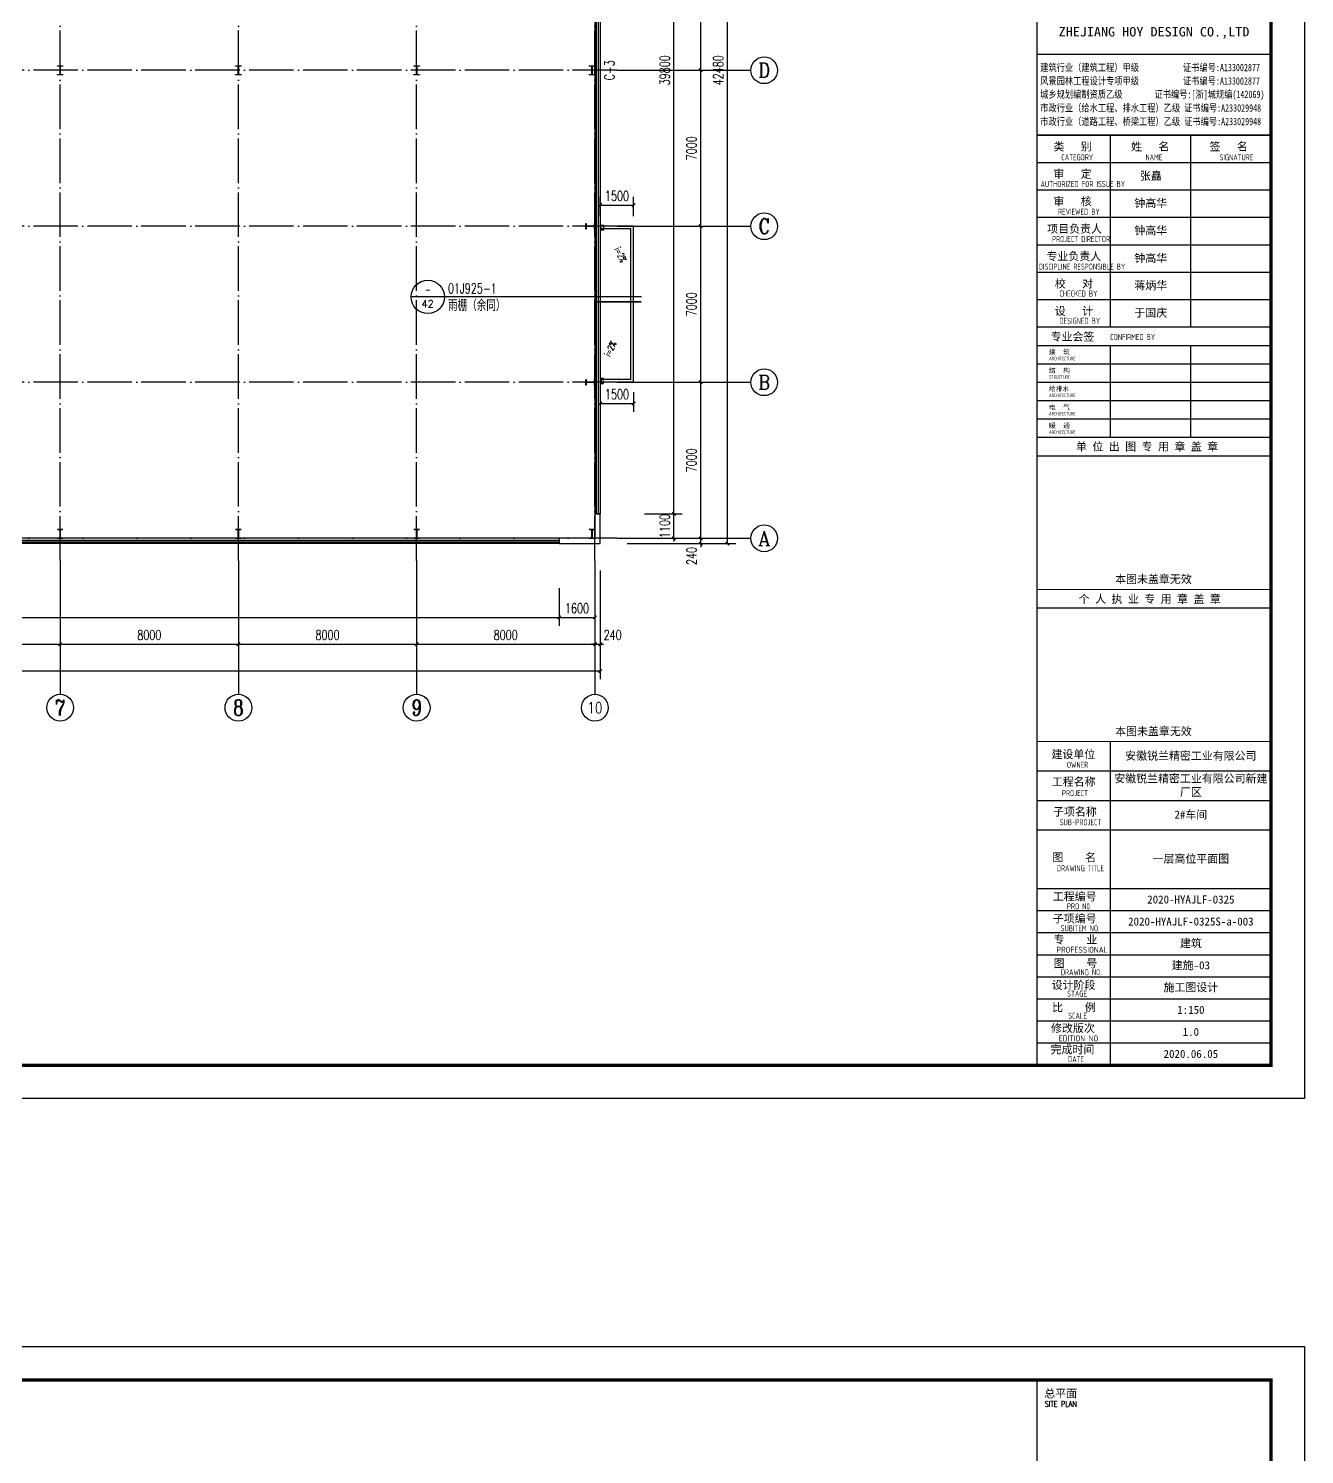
# Model space of a CAD drawing. Extents: x 170967 to 297117, y -33682 to 593582.
# Drawn here: x 239845 to 297117, y 294351 to 358327 of the extents above; entities that cross this region are included whole.
import ezdxf
from ezdxf.enums import TextEntityAlignment as Align

# ---------------------------------------------------------------- set-up
doc = ezdxf.new("R2010")
doc.units = 0
doc.header["$LTSCALE"] = 1000
doc.header["$MEASUREMENT"] = 0
doc.linetypes.add('DASH', pattern=[0.35, 0.25, -0.1])
doc.linetypes.add('DOTE', pattern=[2.42, 2, -0.2, 0.02, -0.2])
doc.layers.get('Defpoints').update_dxf_attribs({"color": 250})
for name, color, linetype in [('0 - 屋顶线', 150, 'Continuous'), ('0 - 梁柱', 3, 'Continuous'), ('0-建筑立面', 255, 'Continuous'), ('AXIS', 171, 'Continuous'), ('AXIS_TEXT', 7, 'Continuous'), ('DIM_IDEN', 150, 'Continuous'), ('DIM_SYMB', 171, 'Continuous'), ('DOTE', 14, 'DOTE'), ('LVTRY', 6, 'Continuous'), ('PUB_DIM', 171, 'Continuous'), ('PUB_TEXT', 7, 'Continuous'), ('PUB_TITLE', 171, 'Continuous'), ('TK', 4, 'Continuous'), ('WALL-PARAPET', 6, 'Continuous'), ('WINDOW', 140, 'Continuous'), ('WINDOW_TEXT', 7, 'Continuous')]:
    doc.layers.add(name, color=color, linetype=linetype)
doc.styles.add('-宋体', font='', dxfattribs={"width": 0.8})
doc.styles.add('_TCH_AXIS', font='COMPLEX', dxfattribs={"bigfont": 'GBCBIG'})
doc.styles.add('_TCH_DIM', font='SIMPLEX', dxfattribs={"bigfont": 'GBCBIG'})
doc.styles.add('_TCH_DIM_T3', font='SIMPLEX', dxfattribs={"width": 0.705882, "bigfont": 'GBCBIG'})
doc.styles.add('_TCH_LABEL', font='COMPLEX', dxfattribs={"bigfont": 'GBCBIG'})
doc.styles.add('_TCH_WINDOW', font='SIMPLEX', dxfattribs={"bigfont": 'GBCBIG'})
doc.styles.add('COMPLEX', font='COMPLEX')
doc.styles.add('ROMANS', font='romans__.ttf', dxfattribs={"width": 0.65, "height": 231.275})
doc.styles.add('TSSD_REIN', font='tssdeng.shx', dxfattribs={"width": 0.7, "bigfont": 'tssdchn.shx'})
doc.styles.add('图签宋体', font='', dxfattribs={"height": 300})
doc.styles.add('图签黑体', font='simhei.ttf', dxfattribs={"height": 550})
doc.styles.get('-宋体').set_extended_font_data('SimSun')
doc.styles.get('图签宋体').set_extended_font_data('NSimSun')
doc.dimstyles.new('_TCH_ARCH&&150', dxfattribs={"dimtxt": 446.25, "dimasz": 150, "dimexe": 375, "dimexo": 450, "dimgap": 189.375, "dimtad": 1, "dimdec": 0, "dimzin": 0, "dimdsep": 46, "dimtxsty": '_TCH_DIM_T3', "dimblk": 'ARCHTICK', "dimcen": 0.09, "dimclrt": 7, "dimazin": 2, "dimtfac": 1, "dimtdec": 0, "dimtix": 1, "dimtmove": 2, "dimatfit": 3, "dimfxl": 0, "dimtolj": 1, "dimtzin": 0, "dimarcsym": 0})

# ---------------------------------------------------------------- blocks, each defined once
blk = doc.blocks.new('A$C670E4FA6')
at = {"layer": '0 - 梁柱'}
h = blk.add_hatch(color=256, dxfattribs=at)
h.paths.add_polyline_path([(125, 0), (0, 0), (0, 12), (120, 12), (120, 200), (125, 200)])
h.paths.add_polyline_path([(250, 0), (125, 0), (125, 200), (130, 200), (130, 12), (250, 12)])
h.paths.add_polyline_path([(250, 388), (130, 388), (130, 200), (125, 200), (125, 400), (250, 400)])
h.paths.add_polyline_path([(125, 200), (120, 200), (120, 388), (0, 388), (0, 400), (125, 400)])
blk.add_lwpolyline([(0, 400), (0, 388), (120, 388), (120, 12), (0, 12), (0, 0), (250, 0), (250, 12), (130, 12), (130, 388), (250, 388), (250, 400)], close=True, dxfattribs=at)
blk = doc.blocks.new('GeYuanFrame_50082050', base_point=(20.09, 4.53))
at = {"layer": 'PUB_TITLE'}
for points in [[(803.09, 235.33), (803.09, 292.73)], [(827.09, 235.33), (827.09, 292.73)], [(803.09, 202.33), (803.09, 229.83)], [(827.09, 202.33), (827.09, 229.83)], [(803.09, 14.53), (803.09, 111.33)]]:
    blk.add_lwpolyline(points, dxfattribs=at)
at = {"layer": 'TK'}
for p, q in [((781.09, 316.93), (851.09, 316.93)), ((781.09, 284.53), (851.09, 284.53)), ((781.09, 276.33), (851.09, 276.33)), ((781.09, 268.13), (851.09, 268.13)), ((781.09, 259.93), (851.09, 259.93)), ((781.09, 251.73), (851.09, 251.73)), ((781.09, 243.53), (851.09, 243.53)), ((781.09, 235.33), (851.09, 235.33)), ((781.09, 235.33), (851.09, 235.33)), ((781.09, 102.53), (851.09, 102.53)), ((781.09, 93.73), (851.09, 93.73)), ((781.09, 84.93), (803.09, 84.93)), ((781.09, 84.93), (851.09, 84.93)), ((781.09, 67.37), (851.09, 67.37)), ((781.09, 67.33), (851.09, 67.33)), ((781.09, 60.77), (851.09, 60.77)), ((781.09, 54.17), (851.09, 54.17)), ((781.09, 47.57), (851.09, 47.57)), ((781.09, 40.97), (851.09, 40.97)), ((781.09, 34.37), (851.09, 34.37)), ((781.09, 27.77), (851.09, 27.77)), ((781.09, 21.17), (851.09, 21.17)), ((781.09, 14.53), (851.09, 14.53))]:
    blk.add_line(p, q, dxfattribs=at)
blk.add_lwpolyline([(20.09, 4.53), (20.09, 598.53), (861.09, 598.53), (861.09, 4.53)], close=True, dxfattribs=at)
at = {"layer": 'TK', "const_width": 1}
blk.add_lwpolyline([(45.09, 588.53), (851.09, 588.53), (851.09, 14.53), (45.09, 14.53)], close=True, dxfattribs=at)
at = {"layer": 'TK'}
for points, const_width in [([(781.09, 588.53), (781.09, 14.53)], 0.4), ([(781.09, 292.73), (851.09, 292.73)], 0.35), ([(781.09, 292.73), (851.09, 292.73)], 0.35), ([(781.09, 235.33), (851.09, 235.33)], 0.35), ([(781.09, 202.33), (851.09, 202.33)], 0.35), ([(781.09, 156.83), (851.09, 156.83)], 0.35), ([(781.09, 111.33), (851.09, 111.33)], 0.35), ([(781.09, 67.37), (851.09, 67.37)], 0.35)]:
    blk.add_lwpolyline(points, dxfattribs=dict(at, const_width=const_width))
for points in [[(781.09, 292.73), (851.09, 292.73)], [(781.09, 235.33), (851.09, 235.33)], [(781.09, 229.83), (851.09, 229.83)], [(781.09, 224.33), (851.09, 224.33)], [(781.09, 218.83), (851.09, 218.83)], [(781.09, 213.33), (851.09, 213.33)], [(781.09, 207.83), (851.09, 207.83)], [(781.09, 202.33), (851.09, 202.33)], [(781.09, 196.83), (851.09, 196.83)], [(781.09, 151.33), (851.09, 151.33)]]:
    blk.add_lwpolyline(points, dxfattribs=at)
at = {"layer": 'TK', "style": '图签黑体', "width": 1.11}
blk.add_text('ZHEJIANG HOY DESIGN CO.,LTD', height=2.8, dxfattribs=at).set_placement((816.06, 323.29), align=Align.MIDDLE)
at = {"layer": 'TK'}
for s, height, style, width, p in [('建筑行业（建筑工程）甲级           证书编号:A133002877', 2.2, '-宋体', 0.8, (782, 311.83)), ('风景园林工程设计专项甲级           证书编号:A133002877', 2.2, '-宋体', 0.8, (782, 307.81)), ('城乡规划编制资质乙级        证书编号:[浙]城规编(142069)', 2.2, '-宋体', 0.8, (782, 303.82)), ('市政行业（给水工程、排水工程）乙级 证书编号:A233029948', 2.2, '-宋体', 0.8, (782, 299.74)), ('市政行业（道路工程、桥梁工程）乙级 证书编号:A233029948', 2.2, '-宋体', 0.8, (782, 295.69)), ('CATEGORY', 1.8, 'TSSD_REIN', 0.7, (788.32, 285.17)), ('NAME', 1.8, 'TSSD_REIN', 0.7, (813.51, 285.17)), ('SIGNATURE', 1.8, 'TSSD_REIN', 0.7, (835.66, 285.17)), ('AUTHORIZED FOR ISSUE BY', 1.8, 'TSSD_REIN', 0.7, (782.12, 277.17)), ('REVIEWED BY', 1.8, 'TSSD_REIN', 0.7, (787.36, 268.91)), ('PROJECT DIRECTOR', 1.8, 'TSSD_REIN', 0.7, (785.55, 260.74)), ('DISCIPLINE RESPONSIBLE BY', 1.8, 'TSSD_REIN', 0.7, (781.57, 252.48)), ('CHECKED BY', 1.8, 'TSSD_REIN', 0.7, (787.75, 244.44)), ('DESIGNED BY', 1.8, 'TSSD_REIN', 0.7, (787.76, 236.27)), ('CONFIRMED BY', 1.8, 'TSSD_REIN', 0.7, (802.94, 231.42)), ('ARCHITECTURE', 1.08, 'TSSD_REIN', 0.7, (784.65, 225.34)), ('STRUCTURE', 1.08, 'TSSD_REIN', 0.7, (784.65, 219.84)), ('ARCHITECTURE', 1.08, 'TSSD_REIN', 0.7, (784.65, 214.34)), ('ARCHITECTURE', 1.08, 'TSSD_REIN', 0.7, (784.65, 208.84)), ('ARCHITECTURE', 1.08, 'TSSD_REIN', 0.7, (784.65, 203.34)), ('OWNER', 1.8, 'TSSD_REIN', 0.7, (789.98, 103.48)), ('PROJECT', 1.8, 'TSSD_REIN', 0.7, (788.52, 95.02)), ('SUB-PROJECT', 1.8, 'TSSD_REIN', 0.7, (787.86, 86.3)), ('DRAWING TITLE', 1.8, 'TSSD_REIN', 0.7, (786.97, 72.53)), ('PRO N0.', 1.8, 'TSSD_REIN', 0.7, (790.01, 61.15)), ('SUBITEM NO.', 1.8, 'TSSD_REIN', 0.7, (788.15, 54.58)), ('PROFESSIONAL', 1.8, 'TSSD_REIN', 0.8, (786.88, 48.15)), ('DRAWING NO.', 1.8, 'TSSD_REIN', 0.7, (788.19, 41.45)), ('STAGE', 1.8, 'TSSD_REIN', 0.7, (790.09, 35.03)), ('SCALE', 1.8, 'TSSD_REIN', 0.7, (790.38, 28.42)), ('EDITION NO.', 1.8, 'TSSD_REIN', 0.8, (787.53, 21.64)), ('DATE', 1.8, 'TSSD_REIN', 0.7, (790.33, 15.45))]:
    blk.add_text(s, height=height, dxfattribs=dict(at, style=style, width=width)).set_placement(p)
at = {"layer": 'TK', "style": '图签宋体'}
for s, height, p in [('类   别', 2.4, (785.97, 288.09)), ('姓   名', 2.4, (809.2, 288.09)), ('签   名', 2.4, (832.68, 288.09)), ('审   定', 2.4, (785.97, 279.89)), ('审   核', 2.4, (785.97, 271.69)), ('项目负责人', 2.4, (784.13, 263.49)), ('专业负责人', 2.4, (783.89, 255.29)), ('校   对', 2.4, (786.38, 247.09)), ('设   计', 2.4, (786.36, 238.89)), ('专业会签', 2.4, (785.12, 231.24)), ('建  筑', 1.44, (784.61, 227.11)), ('结  构', 1.44, (784.61, 221.61)), ('给排水', 1.44, (784.61, 216.11)), ('电  气', 1.44, (784.61, 210.61)), ('暖  通', 1.44, (784.61, 205.11)), ('单 位 出 图 专 用 章 盖 章', 2.4, (792.72, 198.35)), ('本图未盖章无效', 2.4, (804.43, 158.7)), ('个 人 执 业 专 用 章 盖 章', 2.4, (793.52, 152.77)), ('本图未盖章无效', 2.4, (804.43, 113.2)), ('建设单位', 2.4, (785.39, 106.33)), ('工程名称', 2.4, (785.47, 98.12)), ('子项名称', 2.4, (785.85, 89.14)), ('图    名', 2.4, (785.63, 75.5)), ('工程编号', 2.4, (785.77, 63.77)), ('子项编号', 2.4, (785.77, 57.19)), ('专    业', 2.4, (786.01, 50.88)), ('图    号', 2.4, (786.02, 43.77)), ('设计阶段', 2.4, (785.45, 37.32)), ('比    例', 2.4, (785.59, 30.63)), ('修改版次', 2.4, (785.24, 24.41)), ('完成时间', 2.4, (785.11, 18.02))]:
    blk.add_text(s, height=height, dxfattribs=at).set_placement(p)
at = {"layer": 'TK', "char_height": 2.4, "attachment_point": 5, "style": '图签宋体'}
for s, insert, width in [('张矗', (815.09, 280.4), 24), ('钟高华', (815.09, 272.23), 24), ('钟高华', (815.09, 264.03), 24), ('钟高华', (815.09, 255.76), 24), ('蒋炳华', (815.09, 247.63), 24), ('于国庆', (815.09, 239.43), 24), ('安徽锐兰精密工业有限公司', (827.09, 106.93), 48), ('安徽锐兰精密工业有限公司新建厂区', (827.09, 98.13), 48), ('2#车间', (827.09, 89.33), 48), ('一层高位平面图', (827.09, 76.13), 48), ('2020-HYAJLF-0325', (827.09, 64.07), 48), ('2020-HYAJLF-0325S-a-003', (827.09, 57.47), 48), ('建筑', (827.09, 50.87), 48), ('建施-03', (827.09, 44.27), 48), ('施工图设计', (827.09, 37.67), 48), ('1:150', (827.09, 31.07), 48), ('1.0', (827.09, 24.47), 48), ('2020.06.05', (827.09, 17.88), 48)]:
    blk.add_mtext(s, dxfattribs=dict(at, insert=insert, width=width))
blk = doc.blocks.new('GeYuanFrame_12877651', base_point=(20.09, 4.53))
at = {"layer": 'TK'}
blk.add_lwpolyline([(20.09, 4.53), (20.09, 598.53), (861.09, 598.53), (861.09, 4.53)], close=True, dxfattribs=at)
at = {"layer": 'TK', "const_width": 1}
blk.add_lwpolyline([(45.09, 588.53), (851.09, 588.53), (851.09, 14.53), (45.09, 14.53)], close=True, dxfattribs=at)
at = {"layer": 'TK', "const_width": 0.4}
blk.add_lwpolyline([(781.09, 588.53), (781.09, 14.53)], dxfattribs=at)
at = {"layer": 'TK', "style": '图签宋体'}
blk.add_text('总平面', height=2.4, dxfattribs=at).set_placement((783.23, 583.28))
at = {"layer": 'TK', "style": 'ROMANS', "width": 0.76}
blk.add_text('SITE PLAN', height=1.697, dxfattribs=at).set_placement((783.35, 580.49))
blk = doc.blocks.new('$TCHSYS$WIN2D')
for p, q in [((-0.5, 0.5), (0.5, 0.5)), ((-0.5, 0.5), (-0.5, -0.5)), ((0.5, 0.5), (0.5, -0.5)), ((0.5, 0.16667), (-0.5, 0.16667)), ((0.5, -0.16667), (-0.5, -0.16667)), ((-0.5, -0.5), (0.5, -0.5))]:
    blk.add_line(p, q)
blk = doc.blocks.new('_AXISO')
blk.add_circle((0, 0), 0.5)
at = {"layer": 'AXIS_TEXT', "style": 'COMPLEX', "width": 1.041667}
blk.add_attdef('A', text='', height=0.56, dxfattribs=at).set_placement((-0.25, -0.28), (0.25, -0.28), align=Align.FIT)
blk = doc.blocks.new('_ArchTick')
at = {"color": 0, "linetype": 'ByBlock', "const_width": 0.4}
blk.add_lwpolyline([(-0.5, -0.5), (0.5, 0.5)], dxfattribs=at)
blk = doc.blocks.new('*D237')
at = {"layer": 'AXIS', "color": 0, "lineweight": -2}
for p, q in [((193026, 334005), (193026, 329130)), ((265506, 334005), (265506, 329130)), ((193026, 329505), (265506, 329505))]:
    blk.add_line(p, q, dxfattribs=at)
at = {"layer": 'Defpoints', "color": 0}
for p in [(193026, 334455), (265506, 334455), (265506, 329505)]:
    blk.add_point(p, dxfattribs=at)
at = {"layer": 'AXIS', "color": 0, "lineweight": -2, "xscale": 150, "yscale": 150, "zscale": 150, "rotation": 180}
blk.add_blockref('_ArchTick', (193026, 329505), dxfattribs=at)
at = {"layer": 'AXIS', "color": 0, "lineweight": -2, "xscale": 150, "yscale": 150, "zscale": 150}
blk.add_blockref('_ArchTick', (265506, 329505), dxfattribs=at)
at = {"layer": 'AXIS', "color": 7, "insert": (229266, 329918), "char_height": 446.2, "attachment_point": 5, "style": '_TCH_DIM_T3'}
blk.add_mtext('\\A1;72480', dxfattribs=at)
blk = doc.blocks.new('*D244')
at = {"layer": 'AXIS', "color": 0, "lineweight": -2}
for p, q in [((233266, 334005), (233266, 330330)), ((241266, 334005), (241266, 330330)), ((233266, 330705), (241266, 330705))]:
    blk.add_line(p, q, dxfattribs=at)
at = {"layer": 'Defpoints', "color": 0}
for p in [(233266, 334455), (241266, 334455), (241266, 330705)]:
    blk.add_point(p, dxfattribs=at)
at = {"layer": 'AXIS', "color": 0, "lineweight": -2, "xscale": 150, "yscale": 150, "zscale": 150, "rotation": 180}
blk.add_blockref('_ArchTick', (233266, 330705), dxfattribs=at)
at = {"layer": 'AXIS', "color": 0, "lineweight": -2, "xscale": 150, "yscale": 150, "zscale": 150}
blk.add_blockref('_ArchTick', (241266, 330705), dxfattribs=at)
at = {"layer": 'AXIS', "color": 7, "insert": (237266, 331118), "char_height": 446.2, "attachment_point": 5, "style": '_TCH_DIM_T3'}
blk.add_mtext('\\A1;8000', dxfattribs=at)
blk = doc.blocks.new('*D245')
at = {"layer": 'AXIS', "color": 0, "lineweight": -2}
for p, q in [((241266, 334005), (241266, 330330)), ((249266, 334005), (249266, 330330)), ((241266, 330705), (249266, 330705))]:
    blk.add_line(p, q, dxfattribs=at)
at = {"layer": 'Defpoints', "color": 0}
for p in [(241266, 334455), (249266, 334455), (249266, 330705)]:
    blk.add_point(p, dxfattribs=at)
at = {"layer": 'AXIS', "color": 0, "lineweight": -2, "xscale": 150, "yscale": 150, "zscale": 150, "rotation": 180}
blk.add_blockref('_ArchTick', (241266, 330705), dxfattribs=at)
at = {"layer": 'AXIS', "color": 0, "lineweight": -2, "xscale": 150, "yscale": 150, "zscale": 150}
blk.add_blockref('_ArchTick', (249266, 330705), dxfattribs=at)
at = {"layer": 'AXIS', "color": 7, "insert": (245266, 331118), "char_height": 446.2, "attachment_point": 5, "style": '_TCH_DIM_T3'}
blk.add_mtext('\\A1;8000', dxfattribs=at)
blk = doc.blocks.new('*D246')
at = {"layer": 'AXIS', "color": 0, "lineweight": -2}
for p, q in [((249266, 334005), (249266, 330330)), ((257266, 334005), (257266, 330330)), ((249266, 330705), (257266, 330705))]:
    blk.add_line(p, q, dxfattribs=at)
at = {"layer": 'Defpoints', "color": 0}
for p in [(249266, 334455), (257266, 334455), (257266, 330705)]:
    blk.add_point(p, dxfattribs=at)
at = {"layer": 'AXIS', "color": 0, "lineweight": -2, "xscale": 150, "yscale": 150, "zscale": 150, "rotation": 180}
blk.add_blockref('_ArchTick', (249266, 330705), dxfattribs=at)
at = {"layer": 'AXIS', "color": 0, "lineweight": -2, "xscale": 150, "yscale": 150, "zscale": 150}
blk.add_blockref('_ArchTick', (257266, 330705), dxfattribs=at)
at = {"layer": 'AXIS', "color": 7, "insert": (253266, 331118), "char_height": 446.2, "attachment_point": 5, "style": '_TCH_DIM_T3'}
blk.add_mtext('\\A1;8000', dxfattribs=at)
blk = doc.blocks.new('*D247')
at = {"layer": 'AXIS', "color": 0, "lineweight": -2}
for p, q in [((257266, 334005), (257266, 330330)), ((265266, 334005), (265266, 330330)), ((257266, 330705), (265266, 330705))]:
    blk.add_line(p, q, dxfattribs=at)
at = {"layer": 'Defpoints', "color": 0}
for p in [(257266, 334455), (265266, 334455), (265266, 330705)]:
    blk.add_point(p, dxfattribs=at)
at = {"layer": 'AXIS', "color": 0, "lineweight": -2, "xscale": 150, "yscale": 150, "zscale": 150, "rotation": 180}
blk.add_blockref('_ArchTick', (257266, 330705), dxfattribs=at)
at = {"layer": 'AXIS', "color": 0, "lineweight": -2, "xscale": 150, "yscale": 150, "zscale": 150}
blk.add_blockref('_ArchTick', (265266, 330705), dxfattribs=at)
at = {"layer": 'AXIS', "color": 7, "insert": (261266, 331118), "char_height": 446.2, "attachment_point": 5, "style": '_TCH_DIM_T3'}
blk.add_mtext('\\A1;8000', dxfattribs=at)
blk = doc.blocks.new('*D248')
at = {"layer": 'AXIS', "color": 0, "lineweight": -2}
for p, q in [((265266, 334005), (265266, 330330)), ((265506, 334005), (265506, 330330)), ((265266, 330705), (265116, 330705)), ((265266, 330705), (265506, 330705)), ((265506, 330705), (265656, 330705))]:
    blk.add_line(p, q, dxfattribs=at)
at = {"layer": 'Defpoints', "color": 0}
for p in [(265266, 334455), (265506, 334455), (265506, 330705)]:
    blk.add_point(p, dxfattribs=at)
at = {"layer": 'AXIS', "color": 0, "lineweight": -2, "xscale": 150, "yscale": 150, "zscale": 150}
blk.add_blockref('_ArchTick', (265266, 330705), dxfattribs=at)
at = {"layer": 'AXIS', "color": 0, "lineweight": -2, "xscale": 150, "yscale": 150, "zscale": 150, "rotation": 180}
blk.add_blockref('_ArchTick', (265506, 330705), dxfattribs=at)
at = {"layer": 'AXIS', "color": 7, "insert": (266061, 331118), "char_height": 446.2, "attachment_point": 5, "style": '_TCH_DIM_T3'}
blk.add_mtext('\\A1;240', dxfattribs=at)
blk = doc.blocks.new('*D271')
at = {"layer": 'AXIS', "color": 0, "lineweight": -2}
for p, q in [((266716, 377695), (271591, 377695)), ((271216, 335215), (271216, 377695)), ((266716, 335215), (271591, 335215))]:
    blk.add_line(p, q, dxfattribs=at)
at = {"layer": 'Defpoints', "color": 0}
for p in [(266266, 377695), (271216, 377695), (266266, 335215)]:
    blk.add_point(p, dxfattribs=at)
at = {"layer": 'AXIS', "color": 0, "lineweight": -2, "xscale": 150, "yscale": 150, "zscale": 150}
for p, rotation in [((271216, 377695), 90), ((271216, 335215), 270)]:
    blk.add_blockref('_ArchTick', p, dxfattribs=dict(at, rotation=rotation))
at = {"layer": 'AXIS', "color": 7, "insert": (270803, 356455), "char_height": 446.2, "attachment_point": 5, "rotation": 90, "style": '_TCH_DIM_T3'}
blk.add_mtext('\\A1;42480', dxfattribs=at)
blk = doc.blocks.new('*D272')
at = {"layer": 'AXIS', "color": 0, "lineweight": -2}
for p, q in [((266716, 335455), (270391, 335455)), ((270016, 335455), (270016, 335605)), ((270016, 335215), (270016, 335455)), ((266716, 335215), (270391, 335215)), ((270016, 335215), (270016, 335065))]:
    blk.add_line(p, q, dxfattribs=at)
at = {"layer": 'Defpoints', "color": 0}
for p in [(266266, 335455), (270016, 335455), (266266, 335215)]:
    blk.add_point(p, dxfattribs=at)
at = {"layer": 'AXIS', "color": 0, "lineweight": -2, "xscale": 150, "yscale": 150, "zscale": 150}
for p, rotation in [((270016, 335455), 270), ((270016, 335215), 90)]:
    blk.add_blockref('_ArchTick', p, dxfattribs=dict(at, rotation=rotation))
at = {"layer": 'AXIS', "color": 7, "insert": (269603, 334660), "char_height": 446.2, "attachment_point": 5, "rotation": 90, "style": '_TCH_DIM_T3'}
blk.add_mtext('\\A1;240', dxfattribs=at)
blk = doc.blocks.new('*D273')
at = {"layer": 'AXIS', "color": 0, "lineweight": -2}
for p, q in [((266716, 342455), (270391, 342455)), ((270016, 335455), (270016, 342455)), ((266716, 335455), (270391, 335455))]:
    blk.add_line(p, q, dxfattribs=at)
at = {"layer": 'Defpoints', "color": 0}
for p in [(266266, 342455), (270016, 342455), (266266, 335455)]:
    blk.add_point(p, dxfattribs=at)
at = {"layer": 'AXIS', "color": 0, "lineweight": -2, "xscale": 150, "yscale": 150, "zscale": 150}
for p, rotation in [((270016, 342455), 90), ((270016, 335455), 270)]:
    blk.add_blockref('_ArchTick', p, dxfattribs=dict(at, rotation=rotation))
at = {"layer": 'AXIS', "color": 7, "insert": (269603, 338955), "char_height": 446.2, "attachment_point": 5, "rotation": 90, "style": '_TCH_DIM_T3'}
blk.add_mtext('\\A1;7000', dxfattribs=at)
blk = doc.blocks.new('*D274')
at = {"layer": 'AXIS', "color": 0, "lineweight": -2}
for p, q in [((266716, 349455), (270391, 349455)), ((270016, 342455), (270016, 349455)), ((266716, 342455), (270391, 342455))]:
    blk.add_line(p, q, dxfattribs=at)
at = {"layer": 'Defpoints', "color": 0}
for p in [(266266, 349455), (270016, 349455), (266266, 342455)]:
    blk.add_point(p, dxfattribs=at)
at = {"layer": 'AXIS', "color": 0, "lineweight": -2, "xscale": 150, "yscale": 150, "zscale": 150}
for p, rotation in [((270016, 349455), 90), ((270016, 342455), 270)]:
    blk.add_blockref('_ArchTick', p, dxfattribs=dict(at, rotation=rotation))
at = {"layer": 'AXIS', "color": 7, "insert": (269603, 345955), "char_height": 446.2, "attachment_point": 5, "rotation": 90, "style": '_TCH_DIM_T3'}
blk.add_mtext('\\A1;7000', dxfattribs=at)
blk = doc.blocks.new('*D275')
at = {"layer": 'AXIS', "color": 0, "lineweight": -2}
for p, q in [((266716, 356455), (270391, 356455)), ((270016, 349455), (270016, 356455)), ((266716, 349455), (270391, 349455))]:
    blk.add_line(p, q, dxfattribs=at)
at = {"layer": 'Defpoints', "color": 0}
for p in [(266266, 356455), (270016, 356455), (266266, 349455)]:
    blk.add_point(p, dxfattribs=at)
at = {"layer": 'AXIS', "color": 0, "lineweight": -2, "xscale": 150, "yscale": 150, "zscale": 150}
for p, rotation in [((270016, 356455), 90), ((270016, 349455), 270)]:
    blk.add_blockref('_ArchTick', p, dxfattribs=dict(at, rotation=rotation))
at = {"layer": 'AXIS', "color": 7, "insert": (269603, 352955), "char_height": 446.2, "attachment_point": 5, "rotation": 90, "style": '_TCH_DIM_T3'}
blk.add_mtext('\\A1;7000', dxfattribs=at)
blk = doc.blocks.new('*D276')
at = {"layer": 'AXIS', "color": 0, "lineweight": -2}
for p, q in [((266716, 363455), (270391, 363455)), ((270016, 356455), (270016, 363455)), ((266716, 356455), (270391, 356455))]:
    blk.add_line(p, q, dxfattribs=at)
at = {"layer": 'Defpoints', "color": 0}
for p in [(266266, 363455), (270016, 363455), (266266, 356455)]:
    blk.add_point(p, dxfattribs=at)
at = {"layer": 'AXIS', "color": 0, "lineweight": -2, "xscale": 150, "yscale": 150, "zscale": 150}
for p, rotation in [((270016, 363455), 90), ((270016, 356455), 270)]:
    blk.add_blockref('_ArchTick', p, dxfattribs=dict(at, rotation=rotation))
at = {"layer": 'AXIS', "color": 7, "insert": (269603, 359955), "char_height": 446.2, "attachment_point": 5, "rotation": 90, "style": '_TCH_DIM_T3'}
blk.add_mtext('\\A1;7000', dxfattribs=at)
blk = doc.blocks.new('*D280')
at = {"layer": 'Defpoints', "color": 0}
for p in [(263666, 333675), (265266, 333675), (265266, 331905)]:
    blk.add_point(p, dxfattribs=at)
at = {"layer": 'PUB_DIM', "color": 0, "lineweight": -2}
for p, q in [((263666, 333225), (263666, 331530)), ((265266, 333225), (265266, 331530)), ((263666, 331905), (265266, 331905))]:
    blk.add_line(p, q, dxfattribs=at)
at = {"layer": 'PUB_DIM', "color": 0, "lineweight": -2, "xscale": 150, "yscale": 150, "zscale": 150, "rotation": 180}
blk.add_blockref('_ArchTick', (263666, 331905), dxfattribs=at)
at = {"layer": 'PUB_DIM', "color": 0, "lineweight": -2, "xscale": 150, "yscale": 150, "zscale": 150}
blk.add_blockref('_ArchTick', (265266, 331905), dxfattribs=at)
at = {"layer": 'PUB_DIM', "color": 7, "insert": (264466, 332318), "char_height": 446.2, "attachment_point": 5, "style": '_TCH_DIM_T3'}
blk.add_mtext('\\A1;1600', dxfattribs=at)
blk = doc.blocks.new('*D281')
at = {"layer": 'Defpoints', "color": 0}
for p in [(194866, 333675), (263666, 333675), (263666, 331905)]:
    blk.add_point(p, dxfattribs=at)
at = {"layer": 'PUB_DIM', "color": 0, "lineweight": -2}
for p, q in [((194866, 333225), (194866, 331530)), ((263666, 333225), (263666, 331530)), ((194866, 331905), (263666, 331905))]:
    blk.add_line(p, q, dxfattribs=at)
at = {"layer": 'PUB_DIM', "color": 0, "lineweight": -2, "xscale": 150, "yscale": 150, "zscale": 150, "rotation": 180}
blk.add_blockref('_ArchTick', (194866, 331905), dxfattribs=at)
at = {"layer": 'PUB_DIM', "color": 0, "lineweight": -2, "xscale": 150, "yscale": 150, "zscale": 150}
blk.add_blockref('_ArchTick', (263666, 331905), dxfattribs=at)
at = {"layer": 'PUB_DIM', "color": 7, "insert": (229266, 332318), "char_height": 446.2, "attachment_point": 5, "style": '_TCH_DIM_T3'}
blk.add_mtext('\\A1;68800', dxfattribs=at)
blk = doc.blocks.new('*D284')
at = {"layer": 'Defpoints', "color": 0}
for p in [(267046, 376355), (268816, 376355), (267046, 336555)]:
    blk.add_point(p, dxfattribs=at)
at = {"layer": 'PUB_DIM', "color": 0, "lineweight": -2}
for p, q in [((267496, 376355), (269191, 376355)), ((268816, 336555), (268816, 376355)), ((267496, 336555), (269191, 336555))]:
    blk.add_line(p, q, dxfattribs=at)
at = {"layer": 'PUB_DIM', "color": 0, "lineweight": -2, "xscale": 150, "yscale": 150, "zscale": 150}
for p, rotation in [((268816, 376355), 90), ((268816, 336555), 270)]:
    blk.add_blockref('_ArchTick', p, dxfattribs=dict(at, rotation=rotation))
at = {"layer": 'PUB_DIM', "color": 7, "insert": (268403, 356455), "char_height": 446.2, "attachment_point": 5, "rotation": 90, "style": '_TCH_DIM_T3'}
blk.add_mtext('\\A1;39800', dxfattribs=at)
blk = doc.blocks.new('*D285')
at = {"layer": 'Defpoints', "color": 0}
for p in [(267046, 336555), (268816, 336555), (267046, 335455)]:
    blk.add_point(p, dxfattribs=at)
at = {"layer": 'PUB_DIM', "color": 0, "lineweight": -2}
for p, q in [((267496, 336555), (269191, 336555)), ((268816, 336555), (268816, 336705)), ((268816, 335455), (268816, 336555)), ((267496, 335455), (269191, 335455)), ((268816, 335455), (268816, 335305))]:
    blk.add_line(p, q, dxfattribs=at)
at = {"layer": 'PUB_DIM', "color": 0, "lineweight": -2, "xscale": 150, "yscale": 150, "zscale": 150}
for p, rotation in [((268816, 336555), 270), ((268816, 335455), 90)]:
    blk.add_blockref('_ArchTick', p, dxfattribs=dict(at, rotation=rotation))
at = {"layer": 'PUB_DIM', "color": 7, "insert": (268403, 336005), "char_height": 446.2, "attachment_point": 5, "rotation": 90, "style": '_TCH_DIM_T3'}
blk.add_mtext('\\A1;1100', dxfattribs=at)
blk = doc.blocks.new('*D293')
at = {"layer": 'Defpoints', "color": 0}
for p in [(265506, 342455), (267006, 342455), (267006, 341505)]:
    blk.add_point(p, dxfattribs=at)
at = {"layer": 'PUB_DIM', "color": 0, "lineweight": -2}
for p, q in [((265506, 342005), (265506, 341130)), ((267006, 342005), (267006, 341130)), ((265506, 341505), (267006, 341505))]:
    blk.add_line(p, q, dxfattribs=at)
at = {"layer": 'PUB_DIM', "color": 0, "lineweight": -2, "xscale": 150, "yscale": 150, "zscale": 150, "rotation": 180}
blk.add_blockref('_ArchTick', (265506, 341505), dxfattribs=at)
at = {"layer": 'PUB_DIM', "color": 0, "lineweight": -2, "xscale": 150, "yscale": 150, "zscale": 150}
blk.add_blockref('_ArchTick', (267006, 341505), dxfattribs=at)
at = {"layer": 'PUB_DIM', "color": 7, "insert": (266256, 341918), "char_height": 446.2, "attachment_point": 5, "style": '_TCH_DIM_T3'}
blk.add_mtext('\\A1;1500', dxfattribs=at)
blk = doc.blocks.new('*D294')
at = {"layer": 'Defpoints', "color": 0}
for p in [(267006, 350405), (265506, 349455), (267006, 349455)]:
    blk.add_point(p, dxfattribs=at)
at = {"layer": 'PUB_DIM', "color": 0, "lineweight": -2}
for p, q in [((265506, 349905), (265506, 350780)), ((267006, 349905), (267006, 350780)), ((265506, 350405), (267006, 350405))]:
    blk.add_line(p, q, dxfattribs=at)
at = {"layer": 'PUB_DIM', "color": 0, "lineweight": -2, "xscale": 150, "yscale": 150, "zscale": 150, "rotation": 180}
blk.add_blockref('_ArchTick', (265506, 350405), dxfattribs=at)
at = {"layer": 'PUB_DIM', "color": 0, "lineweight": -2, "xscale": 150, "yscale": 150, "zscale": 150}
blk.add_blockref('_ArchTick', (267006, 350405), dxfattribs=at)
at = {"layer": 'PUB_DIM', "color": 7, "insert": (266256, 350818), "char_height": 446.2, "attachment_point": 5, "style": '_TCH_DIM_T3'}
blk.add_mtext('\\A1;1500', dxfattribs=at)

msp = doc.modelspace()

# ---------------------------------------------------------------- linework, layer by layer
at = {"layer": '0 - 屋顶线'}
for p, q in [((267005.9, 349455.4), (265505.9, 349455.4)), ((266885.9, 349335.4), (265505.9, 349335.4)), ((266885.9, 342575.4), (266885.9, 349335.4)), ((267005.9, 342455.4), (267005.9, 349455.4)), ((266885.9, 342575.4), (265505.9, 342575.4)), ((267005.9, 342455.4), (265505.9, 342455.4))]:
    msp.add_line(p, q, dxfattribs=at)
at = {"layer": 'AXIS'}
for p, q in [((266265.9, 356455.4), (272265.9, 356455.4)), ((266265.9, 349455.4), (272265.9, 349455.4)), ((266265.9, 342455.4), (272265.9, 342455.4)), ((266265.9, 335455.4), (272265.9, 335455.4)), ((241265.9, 334455.4), (241265.9, 328455.4)), ((249265.9, 334455.4), (249265.9, 328455.4)), ((257265.9, 334455.4), (257265.9, 328455.4)), ((265265.9, 334455.4), (265265.9, 328455.4))]:
    msp.add_line(p, q, dxfattribs=at)
at = {"layer": 'DIM_IDEN'}
for p, q in [((258513.9, 346286.4), (257013.9, 346286.4)), ((261137.3, 346286.4), (258513.9, 346286.4)), ((267351.6, 346286.4), (261137.3, 346286.4))]:
    msp.add_line(p, q, dxfattribs=at)
at = {"layer": 'DIM_IDEN', "const_width": 75}
msp.add_lwpolyline([(267351.6, 346061.4), (265225.1, 346061.4)], dxfattribs=at)
at = {"layer": 'DIM_IDEN'}
msp.add_circle((257763.9, 346286.4), 750, dxfattribs=at)
at = {"layer": 'DIM_SYMB'}
for points in [[(266565.8, 347299.6, 0, 0, 0), (265954.9, 348556.3, 80, 0, 0), (265823.7, 348826.1, 0, 0, 0)], [(266565.8, 344620.4, 0, 0, 0), (265954.9, 343363.7, 80, 0, 0), (265823.7, 343093.9, 0, 0, 0)]]:
    msp.add_lwpolyline(points, format="xyseb", dxfattribs=at)
at = {"layer": 'DOTE'}
for p, q in [((241265.9, 334455.4), (241265.9, 378455.4)), ((249265.9, 334455.4), (249265.9, 378455.4)), ((257265.9, 334455.4), (257265.9, 378455.4)), ((265265.9, 334455.4), (265265.9, 378455.4)), ((266265.9, 356455.4), (192265.9, 356455.4)), ((266265.9, 349455.4), (192265.9, 349455.4)), ((266265.9, 342455.4), (192265.9, 342455.4)), ((266265.9, 335455.4), (192265.9, 335455.4))]:
    msp.add_line(p, q, dxfattribs=at)
at = {"layer": 'LVTRY', "linetype": 'DASH', "ltscale": 0.5}
for points in [[(265555.9, 349285.4), (265555.9, 349505.4), (265655.9, 349505.4), (265655.9, 349285.4)], [(265555.9, 342625.2), (265555.9, 342405.2), (265655.9, 342405.2), (265655.9, 342625.2)]]:
    msp.add_lwpolyline(points, close=True, dxfattribs=at)
at = {"layer": 'WALL-PARAPET'}
for p, q in [((265505.9, 336555.4), (265265.9, 336555.4)), ((265265.9, 336555.4), (265265.9, 335455.4)), ((265505.9, 335215.4), (265505.9, 336555.4)), ((265265.9, 335455.4), (263665.9, 335455.4)), ((263665.9, 335455.4), (263665.9, 335215.4)), ((263665.9, 335215.4), (265505.9, 335215.4))]:
    msp.add_line(p, q, dxfattribs=at)

# ---------------------------------------------------------------- block references
at = {"layer": '0 - 梁柱', "xscale": -1}
for p in [(241390.9, 356255.4), (249390.9, 356255.4), (257390.9, 356255.4), (265265.9, 356255.4), (241390.9, 335455.4), (249390.9, 335455.4), (257390.9, 335455.4), (265265.9, 335455.4)]:
    msp.add_blockref('A$C670E4FA6', p, dxfattribs=at)
at = {"layer": '0 - 梁柱', "xscale": -1, "rotation": 90}
for p in [(265265.9, 349580.4), (265265.9, 342580.4)]:
    msp.add_blockref('A$C670E4FA6', p, dxfattribs=at)
at = {"layer": '0-建筑立面', "xscale": 150, "yscale": 150, "zscale": 150}
for name, p in [('GeYuanFrame_50082050', (170967.1, 310316.7)), ('GeYuanFrame_12877651', (170967.1, 210095.1))]:
    msp.add_blockref(name, p, dxfattribs=at)
at = {"layer": 'AXIS'}
ref = msp.add_blockref('_AXISO', (272865.9, 356455.4), dxfattribs=dict(at, xscale=1200, yscale=1200, zscale=1200))
ref.add_attrib('A', 'D', dxfattribs={"layer": 'AXIS_TEXT', "height": 652.9, "style": '_TCH_AXIS'}).set_placement((272601.7, 356129), (273130.2, 356129), align=Align.FIT)
ref = msp.add_blockref('_AXISO', (272865.9, 349455.4), dxfattribs=dict(at, xscale=1200, yscale=1200, zscale=1200))
ref.add_attrib('A', 'C', dxfattribs={"layer": 'AXIS_TEXT', "height": 683.5, "style": '_TCH_AXIS'}).set_placement((272621.8, 349113.6), (273110, 349113.6), align=Align.FIT)
ref = msp.add_blockref('_AXISO', (272865.9, 342455.4), dxfattribs=dict(at, xscale=1200, yscale=1200, zscale=1200))
ref.add_attrib('A', 'B', dxfattribs={"layer": 'AXIS_TEXT', "height": 652.9, "style": '_TCH_AXIS'}).set_placement((272601.7, 342129), (273130.2, 342129), align=Align.FIT)
ref = msp.add_blockref('_AXISO', (272865.9, 335455.4), dxfattribs=dict(at, xscale=1200, yscale=1200, zscale=1200))
ref.add_attrib('A', 'A', dxfattribs={"layer": 'AXIS_TEXT', "height": 637.8, "style": '_TCH_AXIS'}).set_placement((272592.6, 335136.5), (273139.3, 335136.5), align=Align.FIT)
ref = msp.add_blockref('_AXISO', (241265.9, 327855.4), dxfattribs=dict(at, xscale=1200, yscale=1200, zscale=1200))
ref.add_attrib('A', '7', dxfattribs={"layer": 'AXIS_TEXT', "height": 698.9, "style": '_TCH_AXIS'}).set_placement((241032.9, 327505.9), (241498.9, 327505.9), align=Align.FIT)
ref = msp.add_blockref('_AXISO', (249265.9, 327855.4), dxfattribs=dict(at, xscale=1200, yscale=1200, zscale=1200))
ref.add_attrib('A', '8', dxfattribs={"layer": 'AXIS_TEXT', "height": 698.9, "style": '_TCH_AXIS'}).set_placement((249032.9, 327505.9), (249498.9, 327505.9), align=Align.FIT)
ref = msp.add_blockref('_AXISO', (257265.9, 327855.4), dxfattribs=dict(at, xscale=1200, yscale=1200, zscale=1200))
ref.add_attrib('A', '9', dxfattribs={"layer": 'AXIS_TEXT', "height": 698.9, "style": '_TCH_AXIS'}).set_placement((257032.9, 327505.9), (257498.9, 327505.9), align=Align.FIT)
ref = msp.add_blockref('_AXISO', (265265.9, 327855.4), dxfattribs=dict(at, xscale=1200, yscale=1200, zscale=1200))
ref.add_attrib('A', '10', dxfattribs={"layer": 'AXIS_TEXT', "height": 492.67, "style": '_TCH_AXIS'}).set_placement((264925.7, 327609.1), (265606.1, 327609.1), align=Align.FIT)
at = {"layer": 'WINDOW'}
ref = msp.add_blockref('$TCHSYS$WIN2D', (265385.9, 356455.4), dxfattribs=dict(at, xscale=39800, yscale=-240, zscale=39800, rotation=270))
ref.add_attrib('A', 'C-3', (266141.5, 355997.9), dxfattribs={"layer": 'WINDOW_TEXT', "height": 446.25, "rotation": 90, "style": '_TCH_WINDOW', "width": 0.705882})
ref = msp.add_blockref('$TCHSYS$WIN2D', (229265.9, 335335.4), dxfattribs=dict(at, xscale=68800, yscale=-240, zscale=68800, rotation=180))
ref.add_attrib('A', 'C-2', (228808.4, 334579.8), dxfattribs={"layer": 'WINDOW_TEXT', "height": 446.25, "style": '_TCH_WINDOW', "width": 0.705882})

# ---------------------------------------------------------------- texts
at = {"layer": 'PUB_TEXT', "style": '_TCH_DIM', "width": 0.705882}
for rotation, p in [(295.927446, (266131.8, 348432.5)), (64.072554, (265942.9, 343579.3))]:
    msp.add_text('i=2%', height=297.5, rotation=rotation, dxfattribs=at).set_placement(p)
at = {"layer": 'PUB_TEXT', "style": '_TCH_LABEL', "width": 0.705882}
msp.add_text('01J925-1', height=446.25, dxfattribs=at).set_placement((258671.4, 346443.9))
at = {"layer": 'PUB_TEXT', "style": '_TCH_LABEL'}
msp.add_text('42', height=326.08, dxfattribs=at).set_placement((257492.2, 345811.2), (258035.6, 345811.2), align=Align.FIT)
at = {"layer": 'PUB_TEXT', "style": '_TCH_LABEL', "width": 0.777778}
msp.add_text('-', height=391.5, dxfattribs=at).set_placement((257633.4, 346425.2), (257894.4, 346425.2), align=Align.FIT)
at = {"layer": 'PUB_TEXT', "style": '_TCH_LABEL'}
msp.add_text('雨棚（余同）', height=506.38, dxfattribs=at).set_placement((258671.4, 345654.2))

# ---------------------------------------------------------------- dimensions: what is measured, and where the dimension line sits
at = {"layer": 'AXIS'}
for p1, p2, distance, picture, middle in [((266265.9, 335215.4), (266265.9, 377695.4), -4950, '*D271', (270803.4, 356455.4)), ((266265.9, 356455.4), (266265.9, 363455.4), -3750, '*D276', (269603.4, 359955.4)), ((266265.9, 349455.4), (266265.9, 356455.4), -3750, '*D275', (269603.4, 352955.4)), ((266265.9, 342455.4), (266265.9, 349455.4), -3750, '*D274', (269603.4, 345955.4)), ((266265.9, 335455.4), (266265.9, 342455.4), -3750, '*D273', (269603.4, 338955.4)), ((193025.9, 334455.4), (265505.9, 334455.4), -4950, '*D237', (229265.9, 329917.9)), ((233265.9, 334455.4), (241265.9, 334455.4), -3750, '*D244', (237265.9, 331117.9)), ((241265.9, 334455.4), (249265.9, 334455.4), -3750, '*D245', (245265.9, 331117.9)), ((249265.9, 334455.4), (257265.9, 334455.4), -3750, '*D246', (253265.9, 331117.9)), ((257265.9, 334455.4), (265265.9, 334455.4), -3750, '*D247', (261265.9, 331117.9))]:
    dim = msp.add_aligned_dim(p1=p1, p2=p2, distance=distance, dimstyle='_TCH_ARCH&&150', dxfattribs=at)
    dim.commit()
    dim.dimension.update_dxf_attribs({"geometry": picture, "text_midpoint": middle})
for base, p1, p2, angle, picture, middle in [((270015.9, 335455.4), (266265.9, 335215.4), (266265.9, 335455.4), 90, '*D272', (269603.4, 334660.4)), ((265505.9, 330705.4), (265265.9, 334455.4), (265505.9, 334455.4), 0, '*D248', (266060.9, 331117.9))]:
    dim = msp.add_linear_dim(base=base, p1=p1, p2=p2, angle=angle, dimstyle='_TCH_ARCH&&150', dxfattribs=at)
    dim.commit()
    dim.dimension.update_dxf_attribs({"geometry": picture, "text_midpoint": middle, "dimtype": 161})
at = {"layer": 'PUB_DIM'}
for p1, p2, distance, picture, middle in [((267045.9, 336555.4), (267045.9, 376355.4), -1770, '*D284', (268403.4, 356455.4)), ((265505.9, 349455.4), (267005.9, 349455.4), 950, '*D294', (266255.9, 350817.9)), ((265505.9, 342455.4), (267005.9, 342455.4), -950, '*D293', (266255.9, 341917.9)), ((267045.9, 335455.4), (267045.9, 336555.4), -1770, '*D285', (268403.4, 336005.4)), ((194865.9, 333675.4), (263665.9, 333675.4), -1770, '*D281', (229265.9, 332317.9)), ((263665.9, 333675.4), (265265.9, 333675.4), -1770, '*D280', (264465.9, 332317.9))]:
    dim = msp.add_aligned_dim(p1=p1, p2=p2, distance=distance, dimstyle='_TCH_ARCH&&150', dxfattribs=at)
    dim.commit()
    dim.dimension.update_dxf_attribs({"geometry": picture, "text_midpoint": middle})

doc.saveas('drawing.dxf')
